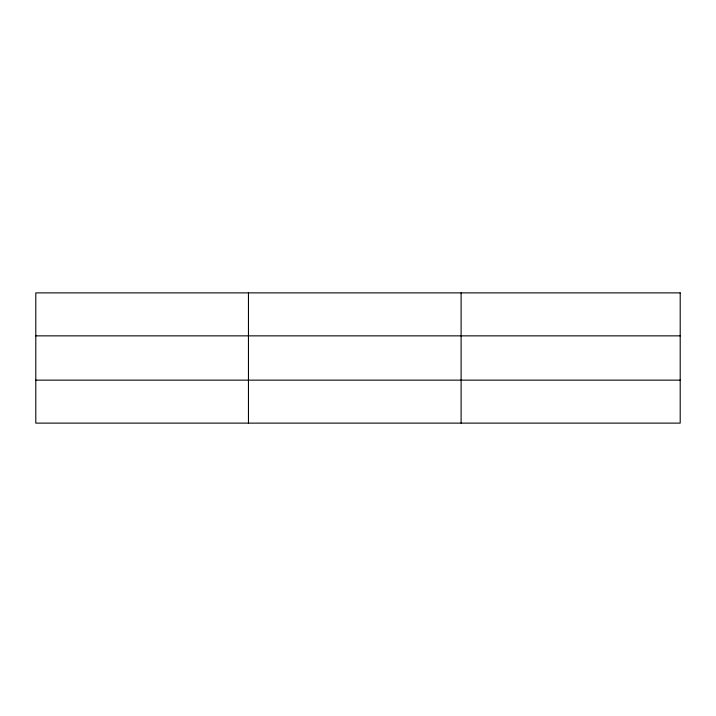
<?xml version="1.0" encoding="UTF-8"?>
<svg xmlns="http://www.w3.org/2000/svg" width="716" height="716" viewBox="0 0 716 716"><rect width="100%" height="100%" fill="white"/><g stroke="black" fill="none" stroke-linecap="round" stroke-linejoin="round"><path stroke-width="1.07" d="M248.452 423.12L248.452 292.88M461.104 423.12L461.104 292.88M35.8 335.858L680.2 335.858M35.8 380.142L680.2 380.142M680.2 292.88L680.2 423.12L35.8 423.12L35.8 292.88L680.2 292.88"/></g></svg>
